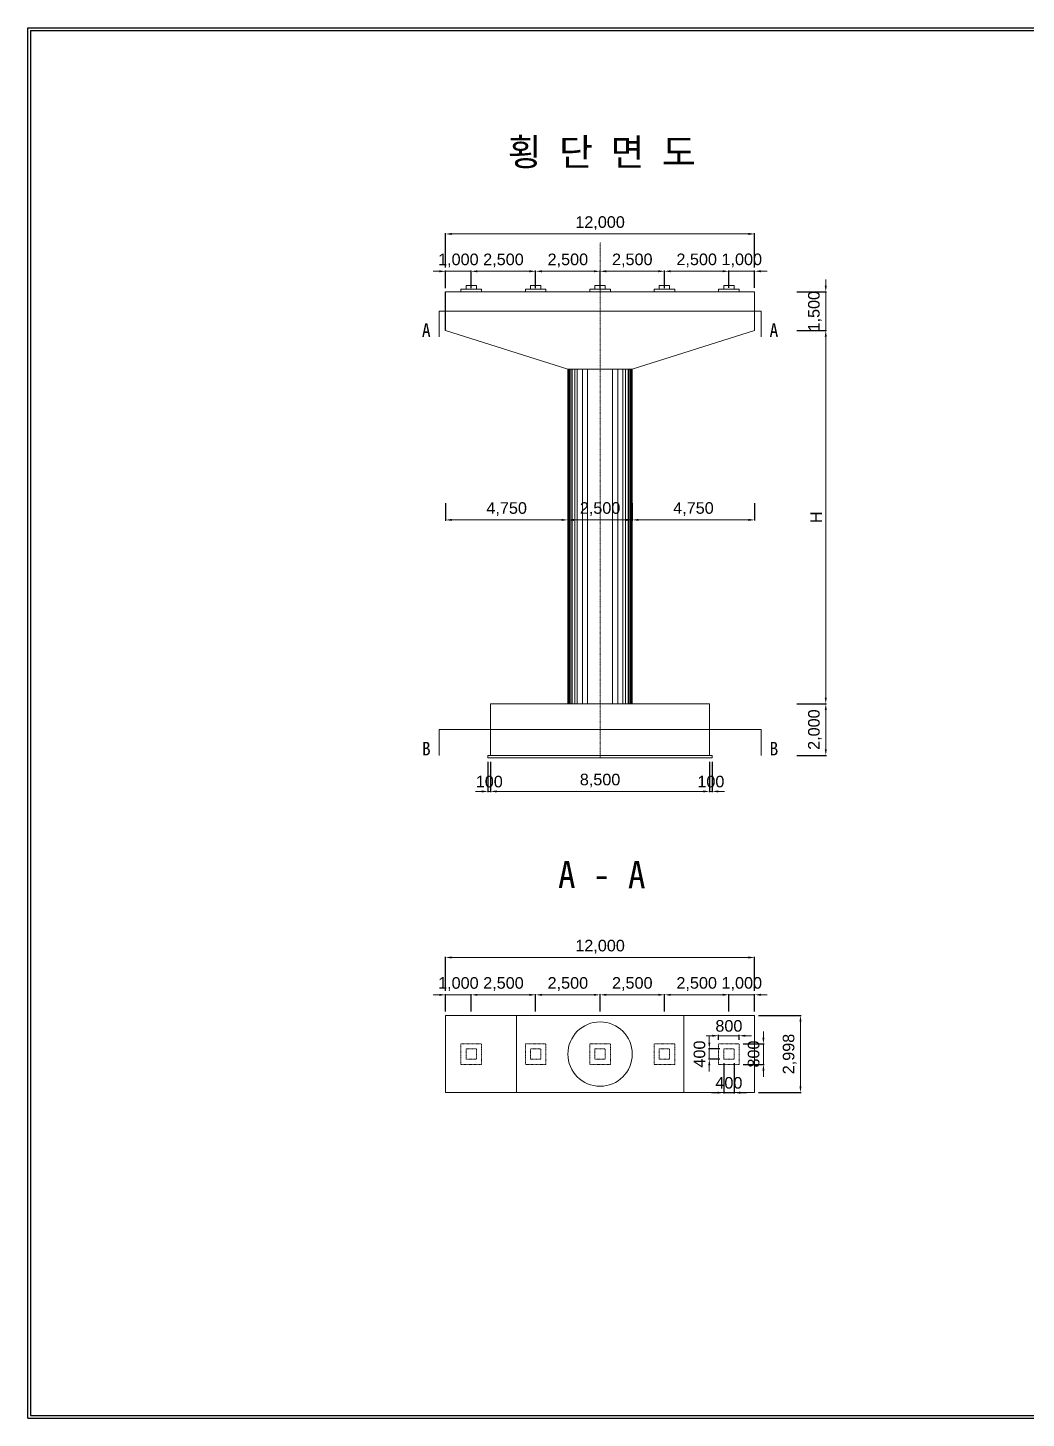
# Model space of a CAD drawing. Header units: metres. Extents: x 203254 to 280754, y 162515 to 216515.
# Drawn here: x 203254 to 242004, y 162515 to 216515 of the extents above; entities that cross this region are included whole.
import ezdxf
from ezdxf.enums import TextEntityAlignment as Align

# ---------------------------------------------------------------- set-up
doc = ezdxf.new("R2010")
doc.units = ezdxf.units.M
doc.header["$MEASUREMENT"] = 0
doc.linetypes.add('DGN Style 3', pattern=[0.059074, 0.042196, -0.016878])
doc.layers.get('Defpoints').update_dxf_attribs({"lineweight": 0})
for name, color, linetype, lineweight in [('A-DIM01', 1, 'Continuous', 0), ('Adojoint Line', 1, 'Continuous', 0), ('Concrete', 4, 'Continuous', 0), ('Shoe', 5, 'Continuous', 0), ('Text', 3, 'Continuous', 0)]:
    doc.layers.add(name, color=color, linetype=linetype, lineweight=lineweight)
doc.styles.get("Standard").update_dxf_attribs({"font": '', "height": 5})
doc.styles.add('Style-ENGINEERING', font='ENGINEERING.shx')
doc.styles.add('style2', font='arial.ttf')
doc.styles.add('돋움', font='')
doc.styles.get('STANDARD').set_extended_font_data('GulimChe')
doc.styles.get('돋움').set_extended_font_data('Dotum')
doc.dimstyles.new('DIM01', dxfattribs={"dimtxt": 3.5, "dimasz": 0.8, "dimexe": 2, "dimexo": 10, "dimgap": 1.25, "dimtad": 1, "dimdec": 0, "dimzin": 0, "dimtxsty": '돋움', "dimcen": 0.09, "dimclrd": 1, "dimclre": 1, "dimclrt": 256, "dimadec": 0, "dimazin": 0, "dimtfac": 0.072, "dimtdec": 0, "dimtix": 1, "dimtmove": 2, "dimatfit": 3, "dimfxl": 1, "dimtolj": 1, "dimtzin": 0, "dimlwd": -1, "dimarcsym": 0})
doc.dimstyles.get("Standard").update_dxf_attribs({"dimtxt": 5, "dimasz": 0.18, "dimexe": 0.18, "dimexo": 0.0625, "dimgap": 0.09, "dimtad": 0, "dimtih": 1, "dimtoh": 1, "dimdec": 4, "dimzin": 0, "dimdsep": 46, "dimtxsty": 'STANDARD', "dimcen": 0.09, "dimadec": 0, "dimazin": 0, "dimtfac": 1, "dimtdec": 4, "dimtofl": 0, "dimtmove": 0, "dimatfit": 3, "dimfxl": 1, "dimtolj": 1, "dimtzin": 0, "dimarcsym": 0})

# ---------------------------------------------------------------- blocks, each defined once
blk = doc.blocks.new('TerminatorOpen_0.5')
at = {"color": 0, "linetype": 'ByBlock', "lineweight": -2}
for q in [(-1, 0.25), (-1, 0), (-1, -0.25)]:
    blk.add_line((0, 0), q, dxfattribs=at)
blk = doc.blocks.new('*D126')
at = {"layer": 'Concrete', "color": 0, "linetype": 'Continuous', "lineweight": -2}
blk.add_line((219464.828794, 204758.524311), (219464.828794, 206257.524311), dxfattribs=at)
at = {"layer": 'Defpoints', "color": 0, "linetype": 'Continuous'}
for p in [(219464.828794, 206258.024311), (219464.828794, 206258.024311), (219464.828794, 204758.024311)]:
    blk.add_point(p, dxfattribs=at)
at = {"layer": 'Concrete', "color": 0, "linetype": 'Continuous', "lineweight": -2, "xscale": 0.5, "yscale": 0.5, "zscale": 0.5}
for p, rotation in [((219464.828794, 206258.024311), 90), ((219464.828794, 204758.024311), 270)]:
    blk.add_blockref('TerminatorOpen_0.5', p, dxfattribs=dict(at, rotation=rotation))
at = {"layer": 'Concrete', "color": 0, "linetype": 'Continuous', "lineweight": 0, "insert": (219464.32681, 205508.024311), "char_height": 0.5, "attachment_point": 5, "rotation": 90, "style": 'Style-ENGINEERING'}
blk.add_mtext('1500', dxfattribs=at)
blk = doc.blocks.new('*D128')
at = {"layer": 'A-DIM01', "color": 1}
for p, q in [((219224.953794, 207058.152448), (218984.953794, 207058.152448)), ((220464.953794, 207058.152448), (219464.953794, 207058.152448)), ((220704.953794, 207058.152448), (220944.953794, 207058.152448))]:
    blk.add_line(p, q, dxfattribs=at)
at = {"layer": 'A-DIM01', "color": 1, "lineweight": -2}
for p, q in [((219464.953794, 206407.524311), (219464.953794, 207088.152448)), ((220464.953794, 206408.024311), (220464.953794, 207088.152448))]:
    blk.add_line(p, q, dxfattribs=at)
at = {"layer": 'A-DIM01', "color": 1}
for points in [[(219224.953794, 207098.152448), (219224.953794, 207018.152448), (219464.953794, 207058.152448)], [(220704.953794, 207098.152448), (220704.953794, 207018.152448), (220464.953794, 207058.152448)]]:
    blk.add_solid(points, dxfattribs=at)
at = {"layer": 'Defpoints', "color": 0}
for p in [(219464.953794, 207058.152448), (219464.953794, 206257.524311), (220464.953794, 206258.024311)]:
    blk.add_point(p, dxfattribs=at)
at = {"layer": 'A-DIM01', "color": 7, "insert": (219964.953794, 207478.582188), "char_height": 450, "attachment_point": 5, "style": 'style2'}
blk.add_mtext('\\A1;1,000', dxfattribs=at)
blk = doc.blocks.new('*D130')
at = {"layer": 'A-DIM01', "color": 1, "lineweight": -2}
for p, q in [((219465.078794, 207208.152448), (219465.078794, 208538.908721)), ((231464.828794, 207209.756614), (231464.828794, 208538.908721))]:
    blk.add_line(p, q, dxfattribs=at)
at = {"layer": 'A-DIM01', "color": 1}
blk.add_line((231224.828794, 208508.908721), (219705.078794, 208508.908721), dxfattribs=at)
for points in [[(219705.078794, 208548.908721), (219705.078794, 208468.908721), (219465.078794, 208508.908721)], [(231224.828794, 208548.908721), (231224.828794, 208468.908721), (231464.828794, 208508.908721)]]:
    blk.add_solid(points, dxfattribs=at)
at = {"layer": 'Defpoints', "color": 0}
for p in [(219465.078794, 208508.908721), (219465.078794, 207058.152448), (231464.828794, 207059.756614)]:
    blk.add_point(p, dxfattribs=at)
at = {"layer": 'A-DIM01', "color": 7, "insert": (225464.953794, 208929.338462), "char_height": 450, "attachment_point": 5, "style": 'style2'}
blk.add_mtext('\\A1;12,000', dxfattribs=at)
blk = doc.blocks.new('*D132')
at = {"layer": 'A-DIM01', "color": 1, "lineweight": -2}
for p, q in [((220464.953794, 206408.024311), (220464.953794, 207088.652448)), ((222964.953794, 206408.524311), (222964.953794, 207088.652448))]:
    blk.add_line(p, q, dxfattribs=at)
at = {"layer": 'A-DIM01', "color": 1}
blk.add_line((222724.953794, 207058.652448), (220704.953794, 207058.652448), dxfattribs=at)
for points in [[(220704.953794, 207098.652448), (220704.953794, 207018.652448), (220464.953794, 207058.652448)], [(222724.953794, 207098.652448), (222724.953794, 207018.652448), (222964.953794, 207058.652448)]]:
    blk.add_solid(points, dxfattribs=at)
at = {"layer": 'Defpoints', "color": 0}
for p in [(220464.953794, 207058.652448), (220464.953794, 206258.024311), (222964.953794, 206258.524311)]:
    blk.add_point(p, dxfattribs=at)
at = {"layer": 'A-DIM01', "color": 7, "insert": (221714.953794, 207479.082188), "char_height": 450, "attachment_point": 5, "style": 'style2'}
blk.add_mtext('\\A1;2,500', dxfattribs=at)
blk = doc.blocks.new('*D134')
at = {"layer": 'A-DIM01', "color": 1, "lineweight": -2}
for p, q in [((222964.953794, 206408.524311), (222964.953794, 207089.152448)), ((225464.953794, 206409.024311), (225464.953794, 207089.152448))]:
    blk.add_line(p, q, dxfattribs=at)
at = {"layer": 'A-DIM01', "color": 1}
blk.add_line((225224.953794, 207059.152448), (223204.953794, 207059.152448), dxfattribs=at)
for points in [[(223204.953794, 207099.152448), (223204.953794, 207019.152448), (222964.953794, 207059.152448)], [(225224.953794, 207099.152448), (225224.953794, 207019.152448), (225464.953794, 207059.152448)]]:
    blk.add_solid(points, dxfattribs=at)
at = {"layer": 'Defpoints', "color": 0}
for p in [(222964.953794, 207059.152448), (222964.953794, 206258.524311), (225464.953794, 206259.024311)]:
    blk.add_point(p, dxfattribs=at)
at = {"layer": 'A-DIM01', "color": 7, "insert": (224214.953794, 207479.582188), "char_height": 450, "attachment_point": 5, "style": 'style2'}
blk.add_mtext('\\A1;2,500', dxfattribs=at)
blk = doc.blocks.new('*D136')
at = {"layer": 'A-DIM01', "color": 1, "lineweight": -2}
for p, q in [((225464.953794, 206409.024311), (225464.953794, 207089.652448)), ((227964.953794, 206409.524311), (227964.953794, 207089.652448))]:
    blk.add_line(p, q, dxfattribs=at)
at = {"layer": 'A-DIM01', "color": 1}
blk.add_line((227724.953794, 207059.652448), (225704.953794, 207059.652448), dxfattribs=at)
for points in [[(225704.953794, 207099.652448), (225704.953794, 207019.652448), (225464.953794, 207059.652448)], [(227724.953794, 207099.652448), (227724.953794, 207019.652448), (227964.953794, 207059.652448)]]:
    blk.add_solid(points, dxfattribs=at)
at = {"layer": 'Defpoints', "color": 0}
for p in [(225464.953794, 207059.652448), (225464.953794, 206259.024311), (227964.953794, 206259.524311)]:
    blk.add_point(p, dxfattribs=at)
at = {"layer": 'A-DIM01', "color": 7, "insert": (226714.953794, 207480.082188), "char_height": 450, "attachment_point": 5, "style": 'style2'}
blk.add_mtext('\\A1;2,500', dxfattribs=at)
blk = doc.blocks.new('*D138')
at = {"layer": 'A-DIM01', "color": 1, "lineweight": -2}
for p, q in [((227964.953794, 206409.524311), (227964.953794, 207090.152448)), ((230464.953794, 206410.024311), (230464.953794, 207090.152448))]:
    blk.add_line(p, q, dxfattribs=at)
at = {"layer": 'A-DIM01', "color": 1}
blk.add_line((230224.953794, 207060.152448), (228204.953794, 207060.152448), dxfattribs=at)
for points in [[(228204.953794, 207100.152448), (228204.953794, 207020.152448), (227964.953794, 207060.152448)], [(230224.953794, 207100.152448), (230224.953794, 207020.152448), (230464.953794, 207060.152448)]]:
    blk.add_solid(points, dxfattribs=at)
at = {"layer": 'Defpoints', "color": 0}
for p in [(227964.953794, 207060.152448), (227964.953794, 206259.524311), (230464.953794, 206260.024311)]:
    blk.add_point(p, dxfattribs=at)
at = {"layer": 'A-DIM01', "color": 7, "insert": (229214.953794, 207480.582188), "char_height": 450, "attachment_point": 5, "style": 'style2'}
blk.add_mtext('\\A1;2,500', dxfattribs=at)
blk = doc.blocks.new('*D140')
at = {"layer": 'A-DIM01', "color": 1}
for p, q in [((230224.953794, 207060.652448), (229984.953794, 207060.652448)), ((231464.953794, 207060.652448), (230464.953794, 207060.652448)), ((231704.953794, 207060.652448), (231944.953794, 207060.652448))]:
    blk.add_line(p, q, dxfattribs=at)
at = {"layer": 'A-DIM01', "color": 1, "lineweight": -2}
for p, q in [((230464.953794, 206410.024311), (230464.953794, 207090.652448)), ((231464.953794, 206410.524311), (231464.953794, 207090.652448))]:
    blk.add_line(p, q, dxfattribs=at)
at = {"layer": 'A-DIM01', "color": 1}
for points in [[(230224.953794, 207100.652448), (230224.953794, 207020.652448), (230464.953794, 207060.652448)], [(231704.953794, 207100.652448), (231704.953794, 207020.652448), (231464.953794, 207060.652448)]]:
    blk.add_solid(points, dxfattribs=at)
at = {"layer": 'Defpoints', "color": 0}
for p in [(230464.953794, 207060.652448), (230464.953794, 206260.024311), (231464.953794, 206260.524311)]:
    blk.add_point(p, dxfattribs=at)
at = {"layer": 'A-DIM01', "color": 7, "insert": (230964.953794, 207481.082188), "char_height": 450, "attachment_point": 5, "style": 'style2'}
blk.add_mtext('\\A1;1,000', dxfattribs=at)
blk = doc.blocks.new('*D142')
at = {"layer": 'A-DIM01', "color": 1}
for p, q in [((234224.541043, 206498.024311), (234224.541043, 206738.024311)), ((234224.541043, 204758.024311), (234224.541043, 206258.024311)), ((234224.541043, 204518.024311), (234224.541043, 204278.024311))]:
    blk.add_line(p, q, dxfattribs=at)
at = {"layer": 'A-DIM01', "color": 1, "lineweight": -2}
for p, q in [((233106.146092, 206258.024311), (234254.541043, 206258.024311)), ((233106.146092, 204758.024311), (234254.541043, 204758.024311))]:
    blk.add_line(p, q, dxfattribs=at)
at = {"layer": 'A-DIM01', "color": 1}
for points in [[(234184.541043, 206498.024311), (234264.541043, 206498.024311), (234224.541043, 206258.024311)], [(234184.541043, 204518.024311), (234264.541043, 204518.024311), (234224.541043, 204758.024311)]]:
    blk.add_solid(points, dxfattribs=at)
at = {"layer": 'Defpoints', "color": 0}
for p in [(232956.146092, 206258.024311), (234224.541043, 206258.024311), (232956.146092, 204758.024311)]:
    blk.add_point(p, dxfattribs=at)
at = {"layer": 'A-DIM01', "color": 7, "insert": (233804.111302, 205508.024311), "char_height": 450, "attachment_point": 5, "rotation": 90, "style": 'style2'}
blk.add_mtext('\\A1;1,500', dxfattribs=at)
blk = doc.blocks.new('*D144')
at = {"layer": 'A-DIM01', "color": 1, "lineweight": -2}
for p, q in [((219464.828794, 198052.95987), (219464.828794, 197372.831733)), ((224214.828794, 198053.45987), (224214.828794, 197372.831733))]:
    blk.add_line(p, q, dxfattribs=at)
at = {"layer": 'A-DIM01', "color": 1}
blk.add_line((219704.828794, 197402.831733), (223974.828794, 197402.831733), dxfattribs=at)
for points in [[(219704.828794, 197442.831733), (219704.828794, 197362.831733), (219464.828794, 197402.831733)], [(223974.828794, 197442.831733), (223974.828794, 197362.831733), (224214.828794, 197402.831733)]]:
    blk.add_solid(points, dxfattribs=at)
at = {"layer": 'Defpoints', "color": 0}
for p in [(219464.828794, 198202.95987), (224214.828794, 198203.45987), (224214.828794, 197402.831733)]:
    blk.add_point(p, dxfattribs=at)
at = {"layer": 'A-DIM01', "color": 7, "insert": (221839.828794, 197823.261474), "char_height": 450, "attachment_point": 5, "style": 'style2'}
blk.add_mtext('\\A1;4,750', dxfattribs=at)
blk = doc.blocks.new('*D146')
at = {"layer": 'A-DIM01', "color": 1, "lineweight": -2}
for p, q in [((224214.828794, 198053.45987), (224214.828794, 197373.331733)), ((226714.828794, 198053.95987), (226714.828794, 197373.331733))]:
    blk.add_line(p, q, dxfattribs=at)
at = {"layer": 'A-DIM01', "color": 1}
blk.add_line((224454.828794, 197403.331733), (226474.828794, 197403.331733), dxfattribs=at)
for points in [[(224454.828794, 197443.331733), (224454.828794, 197363.331733), (224214.828794, 197403.331733)], [(226474.828794, 197443.331733), (226474.828794, 197363.331733), (226714.828794, 197403.331733)]]:
    blk.add_solid(points, dxfattribs=at)
at = {"layer": 'Defpoints', "color": 0}
for p in [(224214.828794, 198203.45987), (226714.828794, 198203.95987), (226714.828794, 197403.331733)]:
    blk.add_point(p, dxfattribs=at)
at = {"layer": 'A-DIM01', "color": 7, "insert": (225464.828794, 197823.761474), "char_height": 450, "attachment_point": 5, "style": 'style2'}
blk.add_mtext('\\A1;2,500', dxfattribs=at)
blk = doc.blocks.new('*D148')
at = {"layer": 'A-DIM01', "color": 1, "lineweight": -2}
for p, q in [((226714.828794, 198053.95987), (226714.828794, 197373.831733)), ((231464.828794, 198054.45987), (231464.828794, 197373.831733))]:
    blk.add_line(p, q, dxfattribs=at)
at = {"layer": 'A-DIM01', "color": 1}
blk.add_line((226954.828794, 197403.831733), (231224.828794, 197403.831733), dxfattribs=at)
for points in [[(226954.828794, 197443.831733), (226954.828794, 197363.831733), (226714.828794, 197403.831733)], [(231224.828794, 197443.831733), (231224.828794, 197363.831733), (231464.828794, 197403.831733)]]:
    blk.add_solid(points, dxfattribs=at)
at = {"layer": 'Defpoints', "color": 0}
for p in [(226714.828794, 198203.95987), (231464.828794, 198204.45987), (231464.828794, 197403.831733)]:
    blk.add_point(p, dxfattribs=at)
at = {"layer": 'A-DIM01', "color": 7, "insert": (229089.828794, 197824.261474), "char_height": 450, "attachment_point": 5, "style": 'style2'}
blk.add_mtext('\\A1;4,750', dxfattribs=at)
blk = doc.blocks.new('*D150')
at = {"layer": 'A-DIM01', "color": 1, "lineweight": -2}
for p, q in [((233574.412906, 204758.024311), (234255.041043, 204758.024311)), ((233106.146092, 190258.024311), (234255.041043, 190258.024311))]:
    blk.add_line(p, q, dxfattribs=at)
at = {"layer": 'A-DIM01', "color": 1}
blk.add_line((234225.041043, 190498.024311), (234225.041043, 204518.024311), dxfattribs=at)
for points in [[(234185.041043, 204518.024311), (234265.041043, 204518.024311), (234225.041043, 204758.024311)], [(234185.041043, 190498.024311), (234265.041043, 190498.024311), (234225.041043, 190258.024311)]]:
    blk.add_solid(points, dxfattribs=at)
at = {"layer": 'Defpoints', "color": 0}
for p in [(233424.412906, 204758.024311), (234225.041043, 204758.024311), (232956.146092, 190258.024311)]:
    blk.add_point(p, dxfattribs=at)
at = {"layer": 'A-DIM01', "color": 7, "insert": (233850.041043, 197508.024311), "char_height": 450, "attachment_point": 5, "rotation": 90, "style": 'style2'}
blk.add_mtext('\\A1;H', dxfattribs=at)
blk = doc.blocks.new('*D152')
at = {"layer": 'A-DIM01', "color": 1, "lineweight": -2}
for p, q in [((233106.146092, 190258.024311), (234255.541043, 190258.024311)), ((233106.146092, 188258.024311), (234255.541043, 188258.024311))]:
    blk.add_line(p, q, dxfattribs=at)
at = {"layer": 'A-DIM01', "color": 1}
blk.add_line((234225.541043, 188498.024311), (234225.541043, 190018.024311), dxfattribs=at)
for points in [[(234185.541043, 190018.024311), (234265.541043, 190018.024311), (234225.541043, 190258.024311)], [(234185.541043, 188498.024311), (234265.541043, 188498.024311), (234225.541043, 188258.024311)]]:
    blk.add_solid(points, dxfattribs=at)
at = {"layer": 'Defpoints', "color": 0}
for p in [(232956.146092, 190258.024311), (234225.541043, 190258.024311), (232956.146092, 188258.024311)]:
    blk.add_point(p, dxfattribs=at)
at = {"layer": 'A-DIM01', "color": 7, "insert": (233805.111302, 189258.024311), "char_height": 450, "attachment_point": 5, "rotation": 90, "style": 'style2'}
blk.add_mtext('\\A1;2,000', dxfattribs=at)
blk = doc.blocks.new('*D154')
at = {"layer": 'A-DIM01', "color": 1, "lineweight": -2}
for p, q in [((221114.828794, 188008.024311), (221114.828794, 186827.768037)), ((221214.828794, 188008.024311), (221214.828794, 186827.768037))]:
    blk.add_line(p, q, dxfattribs=at)
at = {"layer": 'A-DIM01', "color": 1}
for p, q in [((220874.828794, 186857.768037), (220634.828794, 186857.768037)), ((221114.828794, 186857.768037), (221214.828794, 186857.768037)), ((221454.828794, 186857.768037), (221694.828794, 186857.768037))]:
    blk.add_line(p, q, dxfattribs=at)
for points in [[(220874.828794, 186897.768037), (220874.828794, 186817.768037), (221114.828794, 186857.768037)], [(221454.828794, 186897.768037), (221454.828794, 186817.768037), (221214.828794, 186857.768037)]]:
    blk.add_solid(points, dxfattribs=at)
at = {"layer": 'Defpoints', "color": 0}
for p in [(221114.828794, 188158.024311), (221214.828794, 188158.024311), (221214.828794, 186857.768037)]:
    blk.add_point(p, dxfattribs=at)
at = {"layer": 'A-DIM01', "color": 7, "insert": (221164.828794, 187237.525882), "char_height": 450, "attachment_point": 5, "style": 'style2'}
blk.add_mtext('\\A1;100', dxfattribs=at)
blk = doc.blocks.new('*D156')
at = {"layer": 'A-DIM01', "color": 1, "lineweight": -2}
for p, q in [((229714.828794, 188008.024311), (229714.828794, 186827.768037)), ((229814.828794, 188008.024311), (229814.828794, 186827.768037))]:
    blk.add_line(p, q, dxfattribs=at)
at = {"layer": 'A-DIM01', "color": 1}
for p, q in [((229474.828794, 186857.768037), (229234.828794, 186857.768037)), ((229714.828794, 186857.768037), (229814.828794, 186857.768037)), ((230054.828794, 186857.768037), (230294.828794, 186857.768037))]:
    blk.add_line(p, q, dxfattribs=at)
for points in [[(229474.828794, 186897.768037), (229474.828794, 186817.768037), (229714.828794, 186857.768037)], [(230054.828794, 186897.768037), (230054.828794, 186817.768037), (229814.828794, 186857.768037)]]:
    blk.add_solid(points, dxfattribs=at)
at = {"layer": 'Defpoints', "color": 0}
for p in [(229714.828794, 188158.024311), (229814.828794, 188158.024311), (229814.828794, 186857.768037)]:
    blk.add_point(p, dxfattribs=at)
at = {"layer": 'A-DIM01', "color": 7, "insert": (229764.828794, 187237.525882), "char_height": 450, "attachment_point": 5, "style": 'style2'}
blk.add_mtext('\\A1;100', dxfattribs=at)
blk = doc.blocks.new('*D158')
at = {"layer": 'A-DIM01', "color": 1, "lineweight": -2}
for p, q in [((221214.828794, 188008.024311), (221214.828794, 186827.768037)), ((229714.828794, 188008.024311), (229714.828794, 186827.768037))]:
    blk.add_line(p, q, dxfattribs=at)
at = {"layer": 'A-DIM01', "color": 1}
blk.add_line((221454.828794, 186857.768037), (229474.828794, 186857.768037), dxfattribs=at)
for points in [[(221454.828794, 186897.768037), (221454.828794, 186817.768037), (221214.828794, 186857.768037)], [(229474.828794, 186897.768037), (229474.828794, 186817.768037), (229714.828794, 186857.768037)]]:
    blk.add_solid(points, dxfattribs=at)
at = {"layer": 'Defpoints', "color": 0}
for p in [(221214.828794, 188158.024311), (229714.828794, 188158.024311), (229714.828794, 186857.768037)]:
    blk.add_point(p, dxfattribs=at)
at = {"layer": 'A-DIM01', "color": 7, "insert": (225464.828794, 187278.197778), "char_height": 450, "attachment_point": 5, "style": 'style2'}
blk.add_mtext('\\A1;8,500', dxfattribs=at)
blk = doc.blocks.new('*D184')
at = {"layer": 'A-DIM01', "color": 1, "lineweight": -2}
for p, q in [((219465.078794, 179107.152448), (219465.078794, 180437.908721)), ((231464.828794, 179108.756614), (231464.828794, 180437.908721))]:
    blk.add_line(p, q, dxfattribs=at)
at = {"layer": 'A-DIM01', "color": 1}
blk.add_line((231224.828794, 180407.908721), (219705.078794, 180407.908721), dxfattribs=at)
for points in [[(219705.078794, 180447.908721), (219705.078794, 180367.908721), (219465.078794, 180407.908721)], [(231224.828794, 180447.908721), (231224.828794, 180367.908721), (231464.828794, 180407.908721)]]:
    blk.add_solid(points, dxfattribs=at)
at = {"layer": 'Defpoints', "color": 0}
for p in [(219465.078794, 180407.908721), (219465.078794, 178957.152448), (231464.828794, 178958.756614)]:
    blk.add_point(p, dxfattribs=at)
at = {"layer": 'A-DIM01', "color": 7, "insert": (225464.953794, 180828.338462), "char_height": 450, "attachment_point": 5, "style": 'style2'}
blk.add_mtext('\\A1;12,000', dxfattribs=at)
blk = doc.blocks.new('*D186')
at = {"layer": 'A-DIM01', "color": 1, "lineweight": -2}
for p, q in [((225464.953794, 178308.024311), (225464.953794, 178988.652448)), ((227964.953794, 178308.524311), (227964.953794, 178988.652448))]:
    blk.add_line(p, q, dxfattribs=at)
at = {"layer": 'A-DIM01', "color": 1}
blk.add_line((227724.953794, 178958.652448), (225704.953794, 178958.652448), dxfattribs=at)
for points in [[(225704.953794, 178998.652448), (225704.953794, 178918.652448), (225464.953794, 178958.652448)], [(227724.953794, 178998.652448), (227724.953794, 178918.652448), (227964.953794, 178958.652448)]]:
    blk.add_solid(points, dxfattribs=at)
at = {"layer": 'Defpoints', "color": 0}
for p in [(225464.953794, 178958.652448), (225464.953794, 178158.024311), (227964.953794, 178158.524311)]:
    blk.add_point(p, dxfattribs=at)
at = {"layer": 'A-DIM01', "color": 7, "insert": (226714.953794, 179379.082188), "char_height": 450, "attachment_point": 5, "style": 'style2'}
blk.add_mtext('\\A1;2,500', dxfattribs=at)
blk = doc.blocks.new('*D188')
at = {"layer": 'A-DIM01', "color": 1, "lineweight": -2}
for p, q in [((227964.953794, 178308.524311), (227964.953794, 178989.152448)), ((230464.953794, 178309.024311), (230464.953794, 178989.152448))]:
    blk.add_line(p, q, dxfattribs=at)
at = {"layer": 'A-DIM01', "color": 1}
blk.add_line((230224.953794, 178959.152448), (228204.953794, 178959.152448), dxfattribs=at)
for points in [[(228204.953794, 178999.152448), (228204.953794, 178919.152448), (227964.953794, 178959.152448)], [(230224.953794, 178999.152448), (230224.953794, 178919.152448), (230464.953794, 178959.152448)]]:
    blk.add_solid(points, dxfattribs=at)
at = {"layer": 'Defpoints', "color": 0}
for p in [(227964.953794, 178959.152448), (227964.953794, 178158.524311), (230464.953794, 178159.024311)]:
    blk.add_point(p, dxfattribs=at)
at = {"layer": 'A-DIM01', "color": 7, "insert": (229214.953794, 179379.582188), "char_height": 450, "attachment_point": 5, "style": 'style2'}
blk.add_mtext('\\A1;2,500', dxfattribs=at)
blk = doc.blocks.new('*D190')
at = {"layer": 'A-DIM01', "color": 1}
for p, q in [((230224.953794, 178959.652448), (229984.953794, 178959.652448)), ((231464.953794, 178959.652448), (230464.953794, 178959.652448)), ((231704.953794, 178959.652448), (231944.953794, 178959.652448))]:
    blk.add_line(p, q, dxfattribs=at)
at = {"layer": 'A-DIM01', "color": 1, "lineweight": -2}
for p, q in [((230464.953794, 178309.024311), (230464.953794, 178989.652448)), ((231464.953794, 178309.524311), (231464.953794, 178989.652448))]:
    blk.add_line(p, q, dxfattribs=at)
at = {"layer": 'A-DIM01', "color": 1}
for points in [[(230224.953794, 178999.652448), (230224.953794, 178919.652448), (230464.953794, 178959.652448)], [(231704.953794, 178999.652448), (231704.953794, 178919.652448), (231464.953794, 178959.652448)]]:
    blk.add_solid(points, dxfattribs=at)
at = {"layer": 'Defpoints', "color": 0}
for p in [(230464.953794, 178959.652448), (230464.953794, 178159.024311), (231464.953794, 178159.524311)]:
    blk.add_point(p, dxfattribs=at)
at = {"layer": 'A-DIM01', "color": 7, "insert": (230964.953794, 179380.082188), "char_height": 450, "attachment_point": 5, "style": 'style2'}
blk.add_mtext('\\A1;1,000', dxfattribs=at)
blk = doc.blocks.new('*D192')
at = {"layer": 'A-DIM01', "color": 1, "lineweight": -2}
for p, q in [((222964.953794, 178307.524311), (222964.953794, 178988.152448)), ((225464.953794, 178308.024311), (225464.953794, 178988.152448))]:
    blk.add_line(p, q, dxfattribs=at)
at = {"layer": 'A-DIM01', "color": 1}
blk.add_line((225224.953794, 178958.152448), (223204.953794, 178958.152448), dxfattribs=at)
for points in [[(223204.953794, 178998.152448), (223204.953794, 178918.152448), (222964.953794, 178958.152448)], [(225224.953794, 178998.152448), (225224.953794, 178918.152448), (225464.953794, 178958.152448)]]:
    blk.add_solid(points, dxfattribs=at)
at = {"layer": 'Defpoints', "color": 0}
for p in [(222964.953794, 178958.152448), (222964.953794, 178157.524311), (225464.953794, 178158.024311)]:
    blk.add_point(p, dxfattribs=at)
at = {"layer": 'A-DIM01', "color": 7, "insert": (224214.953794, 179378.582188), "char_height": 450, "attachment_point": 5, "style": 'style2'}
blk.add_mtext('\\A1;2,500', dxfattribs=at)
blk = doc.blocks.new('*D194')
at = {"layer": 'A-DIM01', "color": 1, "lineweight": -2}
for p, q in [((220464.953794, 178307.024311), (220464.953794, 178987.652448)), ((222964.953794, 178307.524311), (222964.953794, 178987.652448))]:
    blk.add_line(p, q, dxfattribs=at)
at = {"layer": 'A-DIM01', "color": 1}
blk.add_line((222724.953794, 178957.652448), (220704.953794, 178957.652448), dxfattribs=at)
for points in [[(220704.953794, 178997.652448), (220704.953794, 178917.652448), (220464.953794, 178957.652448)], [(222724.953794, 178997.652448), (222724.953794, 178917.652448), (222964.953794, 178957.652448)]]:
    blk.add_solid(points, dxfattribs=at)
at = {"layer": 'Defpoints', "color": 0}
for p in [(220464.953794, 178957.652448), (220464.953794, 178157.024311), (222964.953794, 178157.524311)]:
    blk.add_point(p, dxfattribs=at)
at = {"layer": 'A-DIM01', "color": 7, "insert": (221714.953794, 179378.082188), "char_height": 450, "attachment_point": 5, "style": 'style2'}
blk.add_mtext('\\A1;2,500', dxfattribs=at)
blk = doc.blocks.new('*D196')
at = {"layer": 'A-DIM01', "color": 1}
for p, q in [((219224.953794, 178957.152448), (218984.953794, 178957.152448)), ((220464.953794, 178957.152448), (219464.953794, 178957.152448)), ((220704.953794, 178957.152448), (220944.953794, 178957.152448))]:
    blk.add_line(p, q, dxfattribs=at)
at = {"layer": 'A-DIM01', "color": 1, "lineweight": -2}
for p, q in [((219464.953794, 178306.524311), (219464.953794, 178987.152448)), ((220464.953794, 178307.024311), (220464.953794, 178987.152448))]:
    blk.add_line(p, q, dxfattribs=at)
at = {"layer": 'A-DIM01', "color": 1}
for points in [[(219224.953794, 178997.152448), (219224.953794, 178917.152448), (219464.953794, 178957.152448)], [(220704.953794, 178997.152448), (220704.953794, 178917.152448), (220464.953794, 178957.152448)]]:
    blk.add_solid(points, dxfattribs=at)
at = {"layer": 'Defpoints', "color": 0}
for p in [(219464.953794, 178957.152448), (219464.953794, 178156.524311), (220464.953794, 178157.024311)]:
    blk.add_point(p, dxfattribs=at)
at = {"layer": 'A-DIM01', "color": 7, "insert": (219964.953794, 179377.582188), "char_height": 450, "attachment_point": 5, "style": 'style2'}
blk.add_mtext('\\A1;1,000', dxfattribs=at)
blk = doc.blocks.new('*D198')
at = {"layer": 'A-DIM01', "color": 1}
for p, q in [((229824.828794, 177368.338379), (229584.828794, 177368.338379)), ((230864.828299, 177368.338379), (230064.828794, 177368.338379)), ((231104.828299, 177368.338379), (231344.828299, 177368.338379))]:
    blk.add_line(p, q, dxfattribs=at)
at = {"layer": 'A-DIM01', "color": 1, "lineweight": -2}
for p, q in [((230064.828794, 177208.024311), (230064.828794, 177398.338379)), ((230864.828299, 177208.024311), (230864.828299, 177398.338379))]:
    blk.add_line(p, q, dxfattribs=at)
at = {"layer": 'A-DIM01', "color": 1}
for points in [[(229824.828794, 177408.338379), (229824.828794, 177328.338379), (230064.828794, 177368.338379)], [(231104.828299, 177408.338379), (231104.828299, 177328.338379), (230864.828299, 177368.338379)]]:
    blk.add_solid(points, dxfattribs=at)
at = {"layer": 'Defpoints', "color": 0}
for p in [(230064.828794, 177368.338379), (230064.828794, 177058.024311), (230864.828299, 177058.024311)]:
    blk.add_point(p, dxfattribs=at)
at = {"layer": 'A-DIM01', "color": 7, "insert": (230464.828546, 177748.096224), "char_height": 450, "attachment_point": 5, "style": 'style2'}
blk.add_mtext('\\A1;800', dxfattribs=at)
blk = doc.blocks.new('*D200')
at = {"layer": 'A-DIM01', "color": 1}
for p, q in [((231805.335962, 177298.024311), (231805.335962, 177538.024311)), ((231805.335962, 176258.024311), (231805.335962, 177058.024311)), ((231805.335962, 176018.024311), (231805.335962, 175778.024311))]:
    blk.add_line(p, q, dxfattribs=at)
at = {"layer": 'A-DIM01', "color": 1, "lineweight": -2}
for p, q in [((231014.828299, 177058.024311), (231835.335962, 177058.024311)), ((231014.828299, 176258.024311), (231835.335962, 176258.024311))]:
    blk.add_line(p, q, dxfattribs=at)
at = {"layer": 'A-DIM01', "color": 1}
for points in [[(231765.335962, 177298.024311), (231845.335962, 177298.024311), (231805.335962, 177058.024311)], [(231765.335962, 176018.024311), (231845.335962, 176018.024311), (231805.335962, 176258.024311)]]:
    blk.add_solid(points, dxfattribs=at)
at = {"layer": 'Defpoints', "color": 0}
for p in [(230864.828299, 177058.024311), (231805.335962, 177058.024311), (230864.828299, 176258.024311)]:
    blk.add_point(p, dxfattribs=at)
at = {"layer": 'A-DIM01', "color": 7, "insert": (231425.578118, 176658.024311), "char_height": 450, "attachment_point": 5, "rotation": 90, "style": 'style2'}
blk.add_mtext('\\A1;800', dxfattribs=at)
blk = doc.blocks.new('*D202')
at = {"layer": 'A-DIM01', "color": 1, "lineweight": -2}
for p, q in [((230264.828794, 176308.024311), (230264.828794, 175127.768037)), ((230664.828546, 176308.024311), (230664.828546, 175127.768037))]:
    blk.add_line(p, q, dxfattribs=at)
at = {"layer": 'A-DIM01', "color": 1}
for p, q in [((230024.828794, 175157.768037), (229784.828794, 175157.768037)), ((230264.828794, 175157.768037), (230664.828546, 175157.768037)), ((230904.828546, 175157.768037), (231144.828546, 175157.768037))]:
    blk.add_line(p, q, dxfattribs=at)
for points in [[(230024.828794, 175197.768037), (230024.828794, 175117.768037), (230264.828794, 175157.768037)], [(230904.828546, 175197.768037), (230904.828546, 175117.768037), (230664.828546, 175157.768037)]]:
    blk.add_solid(points, dxfattribs=at)
at = {"layer": 'Defpoints', "color": 0}
for p in [(230264.828794, 176458.024311), (230664.828546, 176458.024311), (230664.828546, 175157.768037)]:
    blk.add_point(p, dxfattribs=at)
at = {"layer": 'A-DIM01', "color": 7, "insert": (230464.82867, 175537.525882), "char_height": 450, "attachment_point": 5, "style": 'style2'}
blk.add_mtext('\\A1;400', dxfattribs=at)
blk = doc.blocks.new('*D204')
at = {"layer": 'A-DIM01', "color": 1}
for p, q in [((229704.700658, 177098.024063), (229704.700658, 177338.024063)), ((229704.700658, 176858.024063), (229704.700658, 176458.024311)), ((229704.700658, 176218.024311), (229704.700658, 175978.024311))]:
    blk.add_line(p, q, dxfattribs=at)
at = {"layer": 'A-DIM01', "color": 1, "lineweight": -2}
for p, q in [((230114.828794, 176858.024063), (229674.700658, 176858.024063)), ((230114.828794, 176458.024311), (229674.700658, 176458.024311))]:
    blk.add_line(p, q, dxfattribs=at)
at = {"layer": 'A-DIM01', "color": 1}
for points in [[(229664.700658, 177098.024063), (229744.700658, 177098.024063), (229704.700658, 176858.024063)], [(229664.700658, 176218.024311), (229744.700658, 176218.024311), (229704.700658, 176458.024311)]]:
    blk.add_solid(points, dxfattribs=at)
at = {"layer": 'Defpoints', "color": 0}
for p in [(230264.828794, 176858.024063), (229704.700658, 176458.024311), (230264.828794, 176458.024311)]:
    blk.add_point(p, dxfattribs=at)
at = {"layer": 'A-DIM01', "color": 7, "insert": (229324.942813, 176658.024187), "char_height": 450, "attachment_point": 5, "rotation": 90, "style": 'style2'}
blk.add_mtext('\\A1;400', dxfattribs=at)
blk = doc.blocks.new('*D206')
at = {"layer": 'A-DIM01', "color": 1, "lineweight": -2}
for p, q in [((231614.828794, 178157.024311), (233273.386768, 178157.024311)), ((231614.828794, 175159.024311), (233273.386768, 175159.024311))]:
    blk.add_line(p, q, dxfattribs=at)
at = {"layer": 'A-DIM01', "color": 1}
blk.add_line((233243.386768, 175399.024311), (233243.386768, 177917.024311), dxfattribs=at)
for points in [[(233203.386768, 177917.024311), (233283.386768, 177917.024311), (233243.386768, 178157.024311)], [(233203.386768, 175399.024311), (233283.386768, 175399.024311), (233243.386768, 175159.024311)]]:
    blk.add_solid(points, dxfattribs=at)
at = {"layer": 'Defpoints', "color": 0}
for p in [(231464.828794, 178157.024311), (233243.386768, 178157.024311), (231464.828794, 175159.024311)]:
    blk.add_point(p, dxfattribs=at)
at = {"layer": 'A-DIM01', "color": 7, "insert": (232822.957027, 176658.024311), "char_height": 450, "attachment_point": 5, "rotation": 90, "style": 'style2'}
blk.add_mtext('\\A1;2,998', dxfattribs=at)

msp = doc.modelspace()

# ---------------------------------------------------------------- linework, layer by layer
for p, q in [((203253.841377, 162515.136428), (203253.841377, 216515.136428)), ((203253.841377, 216515.136428), (280753.841377, 216515.136428)), ((203353.841377, 216415.136428), (203353.841377, 162615.136428)), ((203353.841377, 216415.136428), (280653.841377, 216415.136428)), ((203353.841377, 162615.136428), (280653.841377, 162615.136428)), ((203253.841377, 162515.136428), (280753.841377, 162515.136428))]:
    msp.add_line(p, q)
at = {"layer": 'Adojoint Line', "linetype": 'DGN Style 3', "lineweight": 0}
msp.add_line((225464.828794, 188158.024311), (225464.828794, 208194.7442), dxfattribs=at)
at = {"layer": 'Adojoint Line'}
for p, q in [((219214.828794, 205508.024311), (219214.828794, 204508.024311)), ((219214.828794, 205508.024311), (231714.828794, 205508.024311)), ((231714.828794, 205508.024311), (231714.828794, 204508.024311)), ((219214.828794, 189258.024311), (231714.828794, 189258.024311)), ((219214.828794, 189258.024311), (219214.828794, 188258.024311)), ((231714.828794, 189258.024311), (231714.828794, 188258.024311))]:
    msp.add_line(p, q, dxfattribs=at)
at = {"layer": 'Concrete'}
for p, q in [((220864.828794, 206258.024311), (220064.828794, 206258.024311)), ((223364.828794, 206258.024311), (222564.828794, 206258.024311)), ((225864.828794, 206258.024311), (225064.828794, 206258.024311)), ((228364.828794, 206258.024311), (227564.828794, 206258.024311)), ((230864.828794, 206258.024311), (230064.828794, 206258.024311)), ((221114.828794, 188258.024311), (221114.828794, 188158.024311)), ((229814.828794, 188258.024311), (221114.828794, 188258.024311)), ((221114.828794, 188158.024311), (229814.828794, 188158.024311)), ((229814.828794, 188158.024311), (229814.828794, 188258.024311)), ((219465.828794, 178158.024311), (231464.828794, 178157.024311)), ((219465.828794, 175158.024311), (219465.828794, 178158.024311)), ((231464.828794, 178157.024311), (231464.828794, 175159.024311)), ((231464.828794, 175159.024311), (219465.828794, 175158.024311))]:
    msp.add_line(p, q, dxfattribs=at)
at = {"layer": 'Concrete', "linetype": 'Continuous', "lineweight": 0}
for p, q in [((226674.828794, 203258.024311), (224214.828794, 203258.024311)), ((224219.828794, 203258.024311), (224219.828794, 196655.224342)), ((224224.828794, 196653.768033), (224224.828794, 203258.024311)), ((224229.828794, 203258.024311), (224229.828794, 196806.813263)), ((224229.828794, 203258.024311), (224254.828794, 203258.024311)), ((224254.828794, 201945.935675), (224254.828794, 203258.024311)), ((224279.828794, 203258.024311), (224279.828794, 196617.376621)), ((224329.828794, 190258.024311), (224329.828794, 203258.024311)), ((224379.828794, 203258.024311), (224379.828794, 195942.006699)), ((224479.828794, 190258.024311), (224479.828794, 203258.024311)), ((224579.828794, 203258.024311), (224579.828794, 196425.413249)), ((224779.828794, 190258.024311), (224779.828794, 203258.024311)), ((224979.828794, 203258.024311), (224979.828794, 196372.251918)), ((225949.828794, 203258.024311), (225949.828794, 196372.251918)), ((226149.828794, 190258.024311), (226149.828794, 203258.024311)), ((226349.828794, 203258.024311), (226349.828794, 196425.413249)), ((226449.828794, 190258.024311), (226449.828794, 203258.024311)), ((226549.828794, 203258.024311), (226549.828794, 195942.006699)), ((226599.828794, 190258.024311), (226599.828794, 203258.024311)), ((226649.828794, 203258.024311), (226649.828794, 196617.376621)), ((226699.828794, 203258.024311), (226674.828794, 203258.024311)), ((226674.828794, 201945.935675), (226674.828794, 203258.024311)), ((226699.828794, 203258.024311), (226699.828794, 196806.813263)), ((226704.828794, 196653.768033), (226704.828794, 203258.024311)), ((226709.828794, 203258.024311), (226709.828794, 196655.224342)), ((224254.828794, 199873.342537), (224254.828794, 201945.935675)), ((226674.828794, 199873.342537), (226674.828794, 201945.935675)), ((224254.828794, 195728.15626), (224254.828794, 199873.342537)), ((226674.828794, 195728.15626), (226674.828794, 199873.342537)), ((224219.828794, 196655.224342), (224219.828794, 193355.28131)), ((224224.828794, 190258.024311), (224224.828794, 196653.768033)), ((224229.828794, 196806.813263), (224229.828794, 193064.576051)), ((224279.828794, 196617.376621), (224279.828794, 190258.024311)), ((226649.828794, 196617.376621), (226649.828794, 190258.024311)), ((226699.828794, 196806.813263), (226699.828794, 193064.576051)), ((226704.828794, 190258.024311), (226704.828794, 196653.768033)), ((226709.828794, 196655.224342), (226709.828794, 193355.28131)), ((224579.828794, 196425.413249), (224579.828794, 193014.724579)), ((224979.828794, 196372.251918), (224979.828794, 190258.024311)), ((225949.828794, 196372.251918), (225949.828794, 190258.024311)), ((226349.828794, 196425.413249), (226349.828794, 193014.724579)), ((224254.828794, 192300.115554), (224254.828794, 195728.15626)), ((224379.828794, 195942.006699), (224379.828794, 190258.024311)), ((226549.828794, 195942.006699), (226549.828794, 190258.024311)), ((226674.828794, 192300.115554), (226674.828794, 195728.15626)), ((224219.828794, 193355.28131), (224219.828794, 191705.309794)), ((226709.828794, 193355.28131), (226709.828794, 191705.309794)), ((224229.828794, 193064.576051), (224229.828794, 191274.965497)), ((224579.828794, 193014.724579), (224579.828794, 190258.024311)), ((226349.828794, 193014.724579), (226349.828794, 190258.024311)), ((226699.828794, 193064.576051), (226699.828794, 191274.965497)), ((224254.828794, 190868.733991), (224254.828794, 192300.115554)), ((226674.828794, 190868.733991), (226674.828794, 192300.115554)), ((224219.828794, 191705.309794), (224219.828794, 190880.324036)), ((226709.828794, 191705.309794), (226709.828794, 190880.324036)), ((224229.828794, 191274.965497), (224229.828794, 190460.691791)), ((226699.828794, 191274.965497), (226699.828794, 190460.691791)), ((224219.828794, 190880.324036), (224219.828794, 190258.024311)), ((224254.828794, 190265.256028), (224254.828794, 190868.733991)), ((226674.828794, 190265.256028), (226674.828794, 190868.733991)), ((226709.828794, 190880.324036), (226709.828794, 190258.024311)), ((224229.828794, 190460.691791), (224229.828794, 190279.662018)), ((224229.828794, 190279.662018), (224229.828794, 190258.024311)), ((224254.828794, 190265.256028), (224254.828794, 190258.024311)), ((226674.828794, 190265.256028), (226674.828794, 190258.024311)), ((226699.828794, 190460.691791), (226699.828794, 190279.662018)), ((226699.828794, 190279.662018), (226699.828794, 190258.024311)), ((222214.828794, 178158.024311), (222214.828794, 175158.024311)), ((228714.828794, 178158.024311), (228714.828794, 175158.024311))]:
    msp.add_line(p, q, dxfattribs=at)
at = {"layer": 'Concrete', "linetype": 'DGN Style 3', "lineweight": 0}
for p, q in [((220064.99409, 176258.024311), (220064.99409, 177058.024311)), ((220064.99409, 177058.024311), (220864.993594, 177058.024311)), ((220264.993842, 176858.024311), (220664.993842, 176858.024311)), ((220264.99409, 176458.024311), (220264.99409, 176858.024311)), ((220664.993842, 176858.024311), (220664.993842, 176458.024311)), ((220864.993594, 177058.024311), (220864.993594, 176258.024311)), ((222564.99409, 176258.024311), (222564.99409, 177058.024311)), ((222564.99409, 177058.024311), (223364.993594, 177058.024311)), ((222764.993842, 176858.024311), (223164.993842, 176858.024311)), ((222764.99409, 176458.024311), (222764.99409, 176858.024311)), ((223164.993842, 176858.024311), (223164.993842, 176458.024311)), ((223364.993594, 177058.024311), (223364.993594, 176258.024311)), ((225064.99409, 176258.024311), (225064.99409, 177058.024311)), ((225064.99409, 177058.024311), (225864.993594, 177058.024311)), ((225264.993842, 176858.024311), (225664.993842, 176858.024311)), ((225264.99409, 176458.024311), (225264.99409, 176858.024311)), ((225664.993842, 176858.024311), (225664.993842, 176458.024311)), ((225864.993594, 177058.024311), (225864.993594, 176258.024311)), ((227564.99409, 176258.024311), (227564.99409, 177058.024311)), ((227564.99409, 177058.024311), (228364.993594, 177058.024311)), ((227764.993842, 176858.024311), (228164.993842, 176858.024311)), ((227764.99409, 176458.024311), (227764.99409, 176858.024311)), ((228164.993842, 176858.024311), (228164.993842, 176458.024311)), ((228364.993594, 177058.024311), (228364.993594, 176258.024311)), ((230064.828794, 176258.024311), (230064.828794, 177058.024311)), ((230064.828794, 177058.024311), (230864.828299, 177058.024311)), ((230264.828546, 176858.024311), (230664.828546, 176858.024311)), ((230264.828794, 176458.024311), (230264.828794, 176858.024311)), ((230664.828546, 176858.024311), (230664.828546, 176458.024311)), ((230864.828299, 177058.024311), (230864.828299, 176258.024311)), ((220864.993594, 176258.024311), (220064.99409, 176258.024311)), ((220664.993842, 176458.024311), (220264.99409, 176458.024311)), ((223364.993594, 176258.024311), (222564.99409, 176258.024311)), ((223164.993842, 176458.024311), (222764.99409, 176458.024311)), ((225864.993594, 176258.024311), (225064.99409, 176258.024311)), ((225664.993842, 176458.024311), (225264.99409, 176458.024311)), ((228364.993594, 176258.024311), (227564.99409, 176258.024311)), ((228164.993842, 176458.024311), (227764.99409, 176458.024311)), ((230864.828299, 176258.024311), (230064.828794, 176258.024311)), ((230664.828546, 176458.024311), (230264.828794, 176458.024311))]:
    msp.add_line(p, q, dxfattribs=at)
at = {"layer": 'Concrete', "linetype": 'Continuous', "lineweight": 0, "flags": 128}
for points in [[(219464.828794, 206258.024311), (225464.828794, 206258.024311), (231464.828794, 206258.024311), (231464.828794, 204758.024311), (226714.828794, 203258.024311), (225464.828794, 203258.024311), (224214.828794, 203258.024311), (219464.828794, 204758.024311), (219464.828794, 206258.024311)], [(224214.828794, 203258.024311), (224214.828794, 190258.024311), (225949.828794, 190258.024311)], [(224214.828794, 200802.398928), (224214.828794, 203258.024311), (224229.828794, 203258.024311)], [(226709.828794, 190258.024311), (226714.828794, 190258.024311), (226714.828794, 203258.024311), (226699.828794, 203258.024311)], [(224219.828794, 190258.024311), (224214.828794, 190258.024311), (224214.828794, 200802.398928)], [(225464.828794, 190258.024311), (221214.828794, 190258.024311), (221214.828794, 188258.024311), (229714.828794, 188258.024311), (229714.828794, 190258.024311), (224214.828794, 190258.024311)], [(224224.828794, 190258.024311), (224219.828794, 190258.024311)], [(224229.828794, 190258.024311), (224224.828794, 190258.024311)], [(224579.828794, 190258.024311), (224229.828794, 190258.024311)], [(224979.828794, 190258.024311), (224579.828794, 190258.024311)], [(225949.828794, 190258.024311), (226349.828794, 190258.024311)], [(226349.828794, 190258.024311), (226699.828794, 190258.024311)], [(226699.828794, 190258.024311), (226704.828794, 190258.024311)], [(226704.828794, 190258.024311), (226709.828794, 190258.024311)]]:
    msp.add_lwpolyline(points, dxfattribs=at)
at = {"layer": 'Concrete', "extrusion": (0, 0, -1)}
msp.add_arc((-225464.828794, 176658.024311), 1250, 0, 359.999994, dxfattribs=at)
msp.add_arc((-225464.828794, 176658.024311), 1250, 0, 359.999994, dxfattribs=at)
at = {"layer": 'Shoe'}
for p, q in [((220064.828794, 206258.024311), (220064.828794, 206358.024311)), ((220064.828794, 206358.024311), (220864.828794, 206358.024311)), ((220264.828794, 206358.024311), (220264.828794, 206508.024311)), ((220264.828794, 206508.024311), (220664.828794, 206508.024311)), ((220664.828794, 206508.024311), (220664.828794, 206358.024311)), ((220864.828794, 206358.024311), (220864.828794, 206258.024311)), ((222564.828794, 206258.024311), (222564.828794, 206358.024311)), ((222564.828794, 206358.024311), (223364.828794, 206358.024311)), ((222764.828794, 206358.024311), (222764.828794, 206508.024311)), ((222764.828794, 206508.024311), (223164.828794, 206508.024311)), ((223164.828794, 206508.024311), (223164.828794, 206358.024311)), ((223364.828794, 206358.024311), (223364.828794, 206258.024311)), ((225064.828794, 206258.024311), (225064.828794, 206358.024311)), ((225064.828794, 206358.024311), (225864.828794, 206358.024311)), ((225264.828794, 206358.024311), (225264.828794, 206508.024311)), ((225264.828794, 206508.024311), (225664.828794, 206508.024311)), ((225664.828794, 206508.024311), (225664.828794, 206358.024311)), ((225864.828794, 206358.024311), (225864.828794, 206258.024311)), ((227564.828794, 206258.024311), (227564.828794, 206358.024311)), ((227564.828794, 206358.024311), (228364.828794, 206358.024311)), ((227764.828794, 206358.024311), (227764.828794, 206508.024311)), ((227764.828794, 206508.024311), (228164.828794, 206508.024311)), ((228164.828794, 206508.024311), (228164.828794, 206358.024311)), ((228364.828794, 206358.024311), (228364.828794, 206258.024311)), ((230064.828794, 206258.024311), (230064.828794, 206358.024311)), ((230064.828794, 206358.024311), (230864.828794, 206358.024311)), ((230264.828794, 206358.024311), (230264.828794, 206508.024311)), ((230264.828794, 206508.024311), (230664.828794, 206508.024311)), ((230664.828794, 206508.024311), (230664.828794, 206358.024311)), ((230864.828794, 206358.024311), (230864.828794, 206258.024311))]:
    msp.add_line(p, q, dxfattribs=at)

# ---------------------------------------------------------------- texts
at = {"layer": 'Adojoint Line'}
for s, rotation, p in [('A', 359.939213, (218718.668553, 204508.020237)), ('A', 0.060787, (232212.385312, 204508.021718)), ('B', 359.939213, (218718.668553, 188258.020237)), ('B', 0.060787, (232212.385312, 188258.021718))]:
    msp.add_text(s, height=525, rotation=rotation, dxfattribs=at).set_placement(p, align=Align.CENTER)
at = {"layer": 'Text'}
for s, p in [('횡 단 면 도', (225530.453757, 211163.342134)), ('A - A', (225530.453757, 183100.899025))]:
    msp.add_text(s, height=1050, rotation=359.939213, dxfattribs=at).set_placement(p, align=Align.CENTER)

# ---------------------------------------------------------------- dimensions: what is measured, and where the dimension line sits
at = {"layer": 'A-DIM01', "color": 1}
for base, p1, p2, angle, picture, middle in [((219465.078794, 208508.908721), (231464.828794, 207059.756614), (219465.078794, 207058.152448), 180, '*D130', (225464.953794, 208929.338462)), ((219464.953794, 207058.152448), (220464.953794, 206258.024311), (219464.953794, 206257.524311), 180, '*D128', (219964.953794, 207478.582188)), ((220464.953794, 207058.652448), (222964.953794, 206258.524311), (220464.953794, 206258.024311), 180, '*D132', (221714.953794, 207479.082188)), ((222964.953794, 207059.152448), (225464.953794, 206259.024311), (222964.953794, 206258.524311), 180, '*D134', (224214.953794, 207479.582188)), ((225464.953794, 207059.652448), (227964.953794, 206259.524311), (225464.953794, 206259.024311), 180, '*D136', (226714.953794, 207480.082188)), ((227964.953794, 207060.152448), (230464.953794, 206260.024311), (227964.953794, 206259.524311), 180, '*D138', (229214.953794, 207480.582188)), ((230464.953794, 207060.652448), (231464.953794, 206260.524311), (230464.953794, 206260.024311), 180, '*D140', (230964.953794, 207481.082188)), ((234224.541043, 206258.024311), (232956.146092, 204758.024311), (232956.146092, 206258.024311), 90, '*D142', (233804.111302, 205508.024311)), ((234225.541043, 190258.024311), (232956.146092, 188258.024311), (232956.146092, 190258.024311), 90, '*D152', (233805.111302, 189258.024311)), ((219465.078794, 180407.908721), (231464.828794, 178958.756614), (219465.078794, 178957.152448), 180, '*D184', (225464.953794, 180828.338462)), ((219464.953794, 178957.152448), (220464.953794, 178157.024311), (219464.953794, 178156.524311), 180, '*D196', (219964.953794, 179377.582188)), ((220464.953794, 178957.652448), (222964.953794, 178157.524311), (220464.953794, 178157.024311), 180, '*D194', (221714.953794, 179378.082188)), ((222964.953794, 178958.152448), (225464.953794, 178158.024311), (222964.953794, 178157.524311), 180, '*D192', (224214.953794, 179378.582188)), ((225464.953794, 178958.652448), (227964.953794, 178158.524311), (225464.953794, 178158.024311), 180, '*D186', (226714.953794, 179379.082188)), ((227964.953794, 178959.152448), (230464.953794, 178159.024311), (227964.953794, 178158.524311), 180, '*D188', (229214.953794, 179379.582188)), ((230464.953794, 178959.652448), (231464.953794, 178159.524311), (230464.953794, 178159.024311), 180, '*D190', (230964.953794, 179380.082188)), ((230064.828794, 177368.338379), (230864.828299, 177058.024311), (230064.828794, 177058.024311), 180, '*D198', (230464.828546, 177748.096224)), ((233243.386768, 178157.024311), (231464.828794, 175159.024311), (231464.828794, 178157.024311), 90, '*D206', (232822.957027, 176658.024311)), ((229704.700658, 176458.024311), (230264.828794, 176858.024063), (230264.828794, 176458.024311), 270, '*D204', (229324.942813, 176658.024187)), ((231805.335962, 177058.024311), (230864.828299, 176258.024311), (230864.828299, 177058.024311), 90, '*D200', (231425.578118, 176658.024311))]:
    dim = msp.add_linear_dim(base=base, p1=p1, p2=p2, angle=angle, dimstyle='DIM01', override={"dimscale": 30, "dimtxt": 15, "dimasz": 8, "dimexe": 1, "dimexo": 5, "dimgap": 5, "dimdsep": 46, "dimlunit": 6, "dimtxsty": 'style2', "dimclrt": 7}, dxfattribs=at)
    dim.commit()
    dim.dimension.update_dxf_attribs({"geometry": picture, "text_midpoint": middle})
dim = msp.add_linear_dim(base=(234225.041043, 204758.024311), p1=(232956.146092, 190258.024311), p2=(233424.412906, 204758.024311), angle=90, text='H', dimstyle='DIM01', override={"dimscale": 30, "dimtxt": 15, "dimasz": 8, "dimexe": 1, "dimexo": 5, "dimgap": 5, "dimdsep": 46, "dimlunit": 6, "dimtxsty": 'style2', "dimclrt": 7}, dxfattribs=at)
dim.commit()
dim.dimension.update_dxf_attribs({"geometry": '*D150', "text_midpoint": (233850.041043, 197508.024311)})
for base, p1, p2, picture, middle in [((224214.828794, 197402.831733), (219464.828794, 198202.95987), (224214.828794, 198203.45987), '*D144', (221839.828794, 197823.261474)), ((226714.828794, 197403.331733), (224214.828794, 198203.45987), (226714.828794, 198203.95987), '*D146', (225464.828794, 197823.761474)), ((231464.828794, 197403.831733), (226714.828794, 198203.95987), (231464.828794, 198204.45987), '*D148', (229089.828794, 197824.261474)), ((221214.828794, 186857.768037), (221114.828794, 188158.024311), (221214.828794, 188158.024311), '*D154', (221164.828794, 187237.525882)), ((229714.828794, 186857.768037), (221214.828794, 188158.024311), (229714.828794, 188158.024311), '*D158', (225464.828794, 187278.197778)), ((229814.828794, 186857.768037), (229714.828794, 188158.024311), (229814.828794, 188158.024311), '*D156', (229764.828794, 187237.525882)), ((230664.828546, 175157.768037), (230264.828794, 176458.024311), (230664.828546, 176458.024311), '*D202', (230464.82867, 175537.525882))]:
    dim = msp.add_linear_dim(base=base, p1=p1, p2=p2, dimstyle='DIM01', override={"dimscale": 30, "dimtxt": 15, "dimasz": 8, "dimexe": 1, "dimexo": 5, "dimgap": 5, "dimdsep": 46, "dimlunit": 6, "dimtxsty": 'style2', "dimclrt": 7}, dxfattribs=at)
    dim.commit()
    dim.dimension.update_dxf_attribs({"geometry": picture, "text_midpoint": middle})
at = {"layer": 'Concrete', "linetype": 'Continuous', "lineweight": 0}
dim = msp.add_linear_dim(base=(219464.828794, 206258.024311), p1=(219464.828794, 204758.024311), p2=(219464.828794, 206258.024311), angle=90, dimstyle='Standard', override={"dimtxt": 0.5, "dimasz": 0.5, "dimexe": 0.25, "dimexo": 0.25, "dimgap": 0.25, "dimtad": 1, "dimtih": 0, "dimtoh": 0, "dimzin": 11, "dimtxsty": 'Style-ENGINEERING', "dimblk": 'TerminatorOpen_0.5', "dimatfit": 1, "dimfrac": 2, "dimtolj": 0, "dimtzin": 11}, dxfattribs=at)
dim.commit()
dim.dimension.update_dxf_attribs({"geometry": '*D126', "text_midpoint": (219464.32681, 205508.024311)})

doc.saveas('drawing.dxf')
